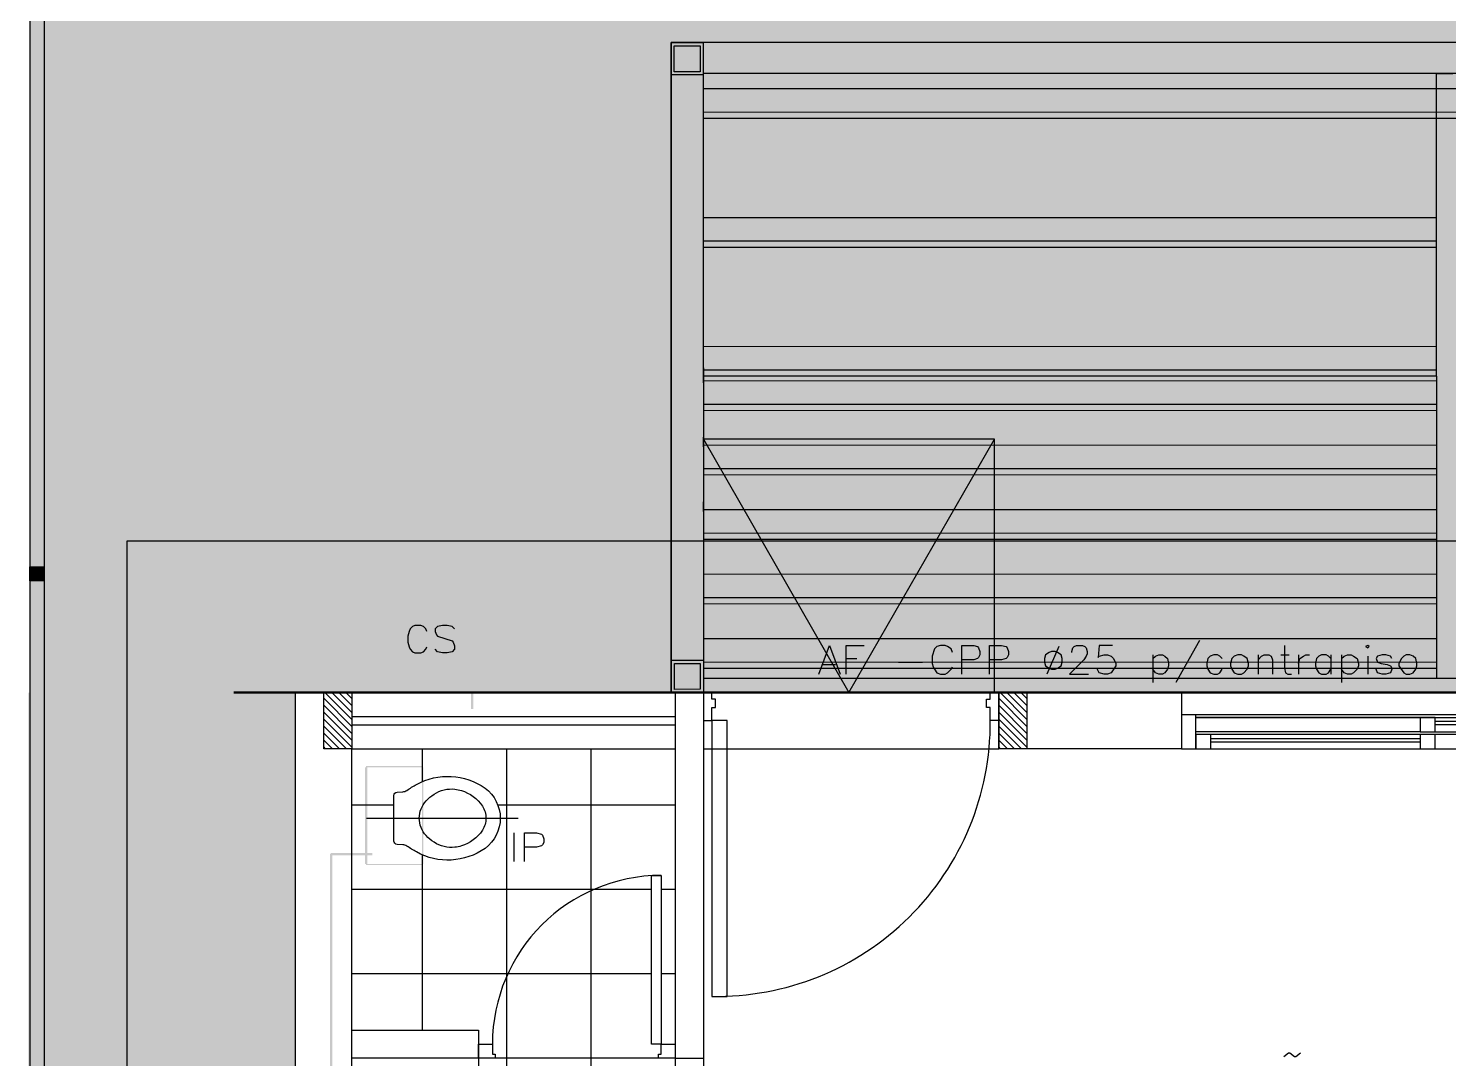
# Model space of a CAD drawing. Header units: metres. Extents: x -22 to 82, y -7 to 32.
# Drawn here: x -19.19 to -14.15, y 19.2 to 22.86 of the extents above; entities that cross this region are included whole.
import ezdxf

# ---------------------------------------------------------------- set-up
doc = ezdxf.new("R2010")
doc.units = ezdxf.units.M
doc.header["$LTSCALE"] = 2
doc.header["$MEASUREMENT"] = 0
doc.linetypes.add('CONTINU', pattern=[0])
for name, color, linetype in [('PDF2_-FADE-IS-AF', 160, 'CONTINUOUS'), ('PDF2_-FADE-IS-AFMONT', 160, 'CONTINUOUS'), ('PDF2_-FADE-IS-TXT', 7, 'CONTINUOUS'), ('ZHATCH_VEREDA', 254, 'CONTINUOUS'), ('ZSILUETAEDIFICIO', 253, 'CONTINUOUS')]:
    doc.layers.add(name, color=color, linetype=linetype)

msp = doc.modelspace()

# ---------------------------------------------------------------- hatches: boundary and pattern name
at = {"layer": 'PDF2_-FADE-IS-AF'}
for points in [[(-17.6204, 20.4415), (-17.6119, 20.4415), (-17.6119, 20.6707), (-17.6204, 20.6707)], [(-17.9721, 19.9217), (-17.9721, 19.9302), (-18.12, 19.9302), (-18.12, 19.9217)]]:
    msp.add_hatch(color=256, dxfattribs=at).paths.add_polyline_path(points)
h = msp.add_hatch(color=256, dxfattribs=at)
h.paths.add_polyline_path([(-17.994, 19.8908), (-17.9982, 19.8908), (-17.9982, 20.2346), (-17.994, 20.2346), (-17.994, 20.2389), (-17.7945, 20.2389), (-17.7945, 20.2346), (-17.9897, 20.2346), (-17.9897, 19.8908), (-17.7945, 19.8908), (-17.7945, 19.8866), (-17.994, 19.8866)])
h.paths.add_polyline_path([(-17.7945, 19.8908), (-17.7945, 20.2346), (-17.7902, 20.2346), (-17.7902, 19.8908)])
at = {"layer": 'PDF2_-FADE-IS-AFMONT'}
for points in [[(-18.5106, 3.0747), (-18.5022, 3.0747), (-18.4555, 20.5), (-18.464, 20.5)], [(-18.1135, 16.7189), (-18.1135, 19.9258), (-18.122, 19.9258), (-18.122, 16.7189)]]:
    msp.add_hatch(color=256, dxfattribs=at).paths.add_polyline_path(points)
at = {"layer": 'ZHATCH_VEREDA'}
h = msp.add_hatch(color=256, dxfattribs=at)
h.dxf.hatch_style = 1
h.paths.add_polyline_path([(-5.4926, 30.05), (-19.1888, 30.05), (-19.1888, 20.4971), (-18.2446, 20.5), (-10.8444, 20.4986), (-10.8446, 19.35), (-7.9944, 19.35), (-7.9944, 20.5), (10.2054, 20.5001), (10.2053, 24.6), (10.1058, 24.6), (10.1058, 24.5), (10.1053, 24.5), (10.1053, 22.9107), (7.7055, 22.9107), (7.7053, 24.5), (7.7053, 24.5), (7.7053, 24.6), (2.9058, 24.6), (2.9058, 24.4995), (2.9058, 24.5), (2.9054, 22.903), (0.4911, 22.9106), (0.5054, 24.6), (-4.8806, 24.6), (-5.4926, 24.6)])
h = msp.add_hatch(color=256, dxfattribs=at)
h.dxf.hatch_style = 1
h.paths.add_polyline_path([(-19.1943, 20.5), (-18.2446, 20.5), (-18.2446, -1.5), (-19.1943, -1.5)])
at = {"layer": 'ZSILUETAEDIFICIO'}
h = msp.add_hatch(color=256, dxfattribs=at)
h.dxf.hatch_style = 1
h.paths.add_polyline_path([(-19.1388, 20.9472), (-19.1888, 20.9472), (-19.1888, 20.8972), (-19.1388, 20.8972)])
at = {"layer": 'ZSILUETAEDIFICIO', "ltscale": 0.5, "extrusion": (5.00509e-09, 7.27634e-13, 1)}
h = msp.add_hatch(color=256, dxfattribs=at)
h.dxf.hatch_style = 1
h.paths.add_polyline_path([(-16.7947, 20.6146), (-16.9092, 20.6146), (-16.9092, 20.5), (-16.7946, 20.5)])
h.paths.add_polyline_path([(-16.8061, 20.6031), (-16.8061, 20.5115), (-16.8978, 20.5114), (-16.8978, 20.6031)], flags=16)
at = {"layer": 'ZSILUETAEDIFICIO'}
h = msp.add_hatch(dxfattribs=at)
h.set_pattern_fill('ANSI31', color=256, scale=0.14, angle=90)
h.set_pattern_definition([(135, (-13.149241, 121.854648), (-0.0123743687, -0.0123743687), [])])
h.paths.add_polyline_path([(-18.0444, 20.5), (-18.1444, 20.5), (-18.1444, 20.3), (-18.0444, 20.3)])
h = msp.add_hatch(dxfattribs=at)
h.set_pattern_fill('ANSI31', color=256, scale=0.14, angle=90)
h.set_pattern_definition([(135, (-10.749241, 121.854648), (-0.0123743687, -0.0123743687), [])])
h.paths.add_polyline_path([(-15.6444, 20.5), (-15.7444, 20.5), (-15.7444, 20.3), (-15.6444, 20.3)])

# ---------------------------------------------------------------- linework, layer by layer
at = {"layer": 'PDF2_-FADE-IS-AFMONT', "const_width": 0.00849, "elevation": 0}
msp.add_lwpolyline([(14.5344, 9.3109), (14.5344, 4.3053), (31.2491, 4.3053), (31.2406, 20.5), (-18.4644, 20.5)], dxfattribs=at)
at = {"layer": 'PDF2_-FADE-IS-TXT'}
for points in [[(-17.7775, 20.7174), (-17.7817, 20.7259), (-17.7902, 20.7344), (-17.7987, 20.7386), (-17.8199, 20.7386), (-17.8284, 20.7344), (-17.8369, 20.7259), (-17.8411, 20.7174), (-17.8454, 20.7004), (-17.8454, 20.6792), (-17.8411, 20.6622), (-17.8369, 20.6537), (-17.8284, 20.6452), (-17.8199, 20.641), (-17.7987, 20.641), (-17.7902, 20.6452), (-17.7817, 20.6537), (-17.7775, 20.6622)], [(-17.6798, 20.7259), (-17.6883, 20.7344), (-17.7053, 20.7386), (-17.7223, 20.7386), (-17.7393, 20.7344), (-17.7478, 20.7259), (-17.7478, 20.7174), (-17.7435, 20.7047), (-17.7393, 20.7004), (-17.6883, 20.6834), (-17.6841, 20.6792), (-17.6798, 20.6665), (-17.6798, 20.6537), (-17.6883, 20.6452), (-17.7053, 20.641), (-17.7223, 20.641), (-17.7393, 20.6452), (-17.7478, 20.6537)], [(-16.3847, 20.5656), (-16.3465, 20.6675), (-16.3083, 20.5656)], [(-16.2871, 20.5656), (-16.2871, 20.6675), (-16.2234, 20.6675)], [(-15.9092, 20.642), (-15.9135, 20.6548), (-15.9262, 20.6633), (-15.9347, 20.6675), (-15.9517, 20.6675), (-15.9644, 20.6633), (-15.9729, 20.6548), (-15.9814, 20.6293), (-15.9814, 20.6038), (-15.9772, 20.5911), (-15.9729, 20.5826), (-15.9644, 20.5699), (-15.9517, 20.5656), (-15.9347, 20.5656), (-15.9262, 20.5699), (-15.9135, 20.5826), (-15.9092, 20.5911)], [(-15.8753, 20.5656), (-15.8753, 20.6675), (-15.8328, 20.6675), (-15.8201, 20.6633), (-15.8159, 20.659), (-15.8116, 20.6463), (-15.8116, 20.6336), (-15.8159, 20.6251), (-15.8201, 20.6208), (-15.8328, 20.6166), (-15.8753, 20.6166)], [(-15.7777, 20.5656), (-15.7777, 20.6675), (-15.7352, 20.6675), (-15.7182, 20.6633), (-15.714, 20.659), (-15.7097, 20.6463), (-15.7097, 20.6336), (-15.714, 20.6251), (-15.7182, 20.6208), (-15.7352, 20.6166), (-15.7777, 20.6166)], [(-15.5314, 20.6633), (-15.5739, 20.5656)], [(-15.4847, 20.642), (-15.4847, 20.6463), (-15.4805, 20.659), (-15.4763, 20.6633), (-15.4678, 20.6675), (-15.4465, 20.6675), (-15.4381, 20.6633), (-15.4338, 20.659), (-15.4296, 20.6463), (-15.4296, 20.6378), (-15.4338, 20.6293), (-15.4423, 20.6166), (-15.4932, 20.5656), (-15.4253, 20.5656)], [(-15.3404, 20.6675), (-15.3871, 20.6675), (-15.3914, 20.6251), (-15.3871, 20.6293), (-15.3701, 20.6336), (-15.3574, 20.6336), (-15.3447, 20.6293), (-15.3362, 20.6208), (-15.3277, 20.6038), (-15.3277, 20.5953), (-15.3447, 20.5699), (-15.3574, 20.5656), (-15.3701, 20.5656), (-15.3871, 20.5699), (-15.3956, 20.5869)], [(-15.0305, 20.6845), (-15.1154, 20.5359)], [(-14.7291, 20.6675), (-14.7291, 20.5869), (-14.7249, 20.5699), (-14.7164, 20.5656), (-14.7037, 20.5656)], [(-16.2871, 20.6208), (-16.2488, 20.6208)], [(-16.1003, 20.6081), (-16.0154, 20.6081)], [(-15.1961, 20.6336), (-15.1961, 20.5359)], [(-15.1961, 20.6208), (-15.1876, 20.6293), (-15.1749, 20.6336), (-15.1621, 20.6336), (-15.1536, 20.6293), (-15.1451, 20.6208), (-15.1409, 20.6038), (-15.1409, 20.5953), (-15.1451, 20.5826), (-15.1536, 20.5699), (-15.1621, 20.5656), (-15.1749, 20.5656), (-15.1876, 20.5699), (-15.1961, 20.5826)], [(-14.9499, 20.6208), (-14.9584, 20.6293), (-14.9669, 20.6336), (-14.9796, 20.6336), (-14.9923, 20.6293), (-15.0008, 20.6208), (-15.0051, 20.6038), (-15.0051, 20.5953), (-15.0008, 20.5826), (-14.9923, 20.5699), (-14.9796, 20.5656), (-14.9669, 20.5656), (-14.9584, 20.5699), (-14.9499, 20.5826)], [(-14.8225, 20.6336), (-14.8225, 20.5656)], [(-14.8225, 20.6166), (-14.8098, 20.6293), (-14.8013, 20.6336), (-14.7843, 20.6336), (-14.7758, 20.6293), (-14.7716, 20.6166), (-14.7716, 20.5656)], [(-14.7419, 20.6336), (-14.7122, 20.6336)], [(-14.6782, 20.6336), (-14.6782, 20.5656)], [(-14.6782, 20.6038), (-14.674, 20.6208), (-14.6612, 20.6293), (-14.6527, 20.6336), (-14.64, 20.6336)], [(-14.5636, 20.6208), (-14.5721, 20.6293), (-14.5806, 20.6336), (-14.5975, 20.6336), (-14.606, 20.6293), (-14.6145, 20.6208), (-14.6188, 20.6038), (-14.6188, 20.5953), (-14.6145, 20.5826), (-14.606, 20.5699), (-14.5975, 20.5656), (-14.5806, 20.5656), (-14.5721, 20.5699), (-14.5636, 20.5826)], [(-14.5636, 20.6336), (-14.5636, 20.5656)], [(-14.5254, 20.6336), (-14.5254, 20.5359)], [(-14.5254, 20.6208), (-14.5169, 20.6293), (-14.5042, 20.6336), (-14.4914, 20.6336), (-14.4829, 20.6293), (-14.4702, 20.6208), (-14.4659, 20.6038), (-14.4659, 20.5953), (-14.4702, 20.5826), (-14.4829, 20.5699), (-14.4914, 20.5656), (-14.5042, 20.5656), (-14.5169, 20.5699), (-14.5254, 20.5826)], [(-14.432, 20.6293), (-14.432, 20.5656)], [(-14.3471, 20.6208), (-14.3513, 20.6293), (-14.3683, 20.6336), (-14.381, 20.6336), (-14.398, 20.6293), (-14.4023, 20.6208), (-14.398, 20.6081), (-14.3853, 20.6038), (-14.3641, 20.5996), (-14.3513, 20.5953), (-14.3471, 20.5869), (-14.3471, 20.5826), (-14.3513, 20.5699), (-14.3683, 20.5656), (-14.381, 20.5656), (-14.398, 20.5699), (-14.4023, 20.5826)], [(-16.372, 20.5996), (-16.3253, 20.5996)], [(-17.4684, 20.0014), (-17.4684, 19.8995)], [(-17.4301, 19.8995), (-17.4301, 20.0014), (-17.3877, 20.0014), (-17.3707, 19.9971), (-17.3665, 19.9929), (-17.3622, 19.9801), (-17.3622, 19.9674), (-17.3665, 19.9589), (-17.3707, 19.9547), (-17.3877, 19.9504), (-17.4301, 19.9504)], [(-14.731, 19.2064), (-14.714, 19.2192), (-14.7097, 19.2192), (-14.6927, 19.2064), (-14.6885, 19.2064), (-14.6715, 19.2192)]]:
    msp.add_lwpolyline(points, dxfattribs=at)
for points in [[(-14.4405, 20.6633), (-14.432, 20.659), (-14.4277, 20.6633), (-14.432, 20.6675)], [(-15.5569, 20.6463), (-15.5654, 20.642), (-15.5781, 20.6336), (-15.5824, 20.6208), (-15.5824, 20.6081), (-15.5781, 20.5953), (-15.5654, 20.5869), (-15.5569, 20.5826), (-15.5442, 20.5826), (-15.5357, 20.5869), (-15.523, 20.5953), (-15.5187, 20.6081), (-15.5187, 20.6208), (-15.523, 20.6336), (-15.5357, 20.642), (-15.5442, 20.6463)], [(-14.8947, 20.6336), (-14.9074, 20.6293), (-14.9159, 20.6208), (-14.9202, 20.6038), (-14.9202, 20.5953), (-14.9159, 20.5826), (-14.9074, 20.5699), (-14.8947, 20.5656), (-14.882, 20.5656), (-14.8735, 20.5699), (-14.8607, 20.5826), (-14.8565, 20.5953), (-14.8565, 20.6038), (-14.8607, 20.6208), (-14.8735, 20.6293), (-14.882, 20.6336)], [(-14.2961, 20.6336), (-14.3046, 20.6293), (-14.3131, 20.6208), (-14.3216, 20.6038), (-14.3216, 20.5953), (-14.3046, 20.5699), (-14.2961, 20.5656), (-14.2834, 20.5656), (-14.2707, 20.5699), (-14.2622, 20.5826), (-14.2579, 20.5953), (-14.2579, 20.6038), (-14.2622, 20.6208), (-14.2707, 20.6293), (-14.2834, 20.6336)]]:
    msp.add_lwpolyline(points, close=True, dxfattribs=at)
at = {"layer": 'ZSILUETAEDIFICIO'}
for p, q in [((-19.1888, 23.8972, 0), (-19.1888, 20.9472, 0)), ((-19.1388, 23.8972, 0), (-19.1388, 20.9472, 0)), ((-16.7946, 21.4006, 0), (-16.2769, 20.5003, 0)), ((-15.7592, 21.4006, 0), (-16.7946, 21.4006, 0)), ((-16.7946, 21.4006, 0), (-16.7946, 20.5, 0)), ((-16.2769, 20.5003, 0), (-15.7592, 21.4006, 0)), ((-15.7592, 20.5006, 0), (-15.7592, 21.4006, 0)), ((31.2057, 21.0379), (-18.8448, 21.0379)), ((-18.8448, 21.0379), (-18.8445, 12.8005)), ((-19.1888, 20.8972, 0), (-19.1888, 20.9472, 0)), ((-19.1888, 20.9472, 0), (-19.1388, 20.9472, 0)), ((-19.1388, 20.9472, 0), (-19.1388, 20.8972, 0)), ((-19.1888, 20.8972, 0), (-19.1888, 17.9472, 0)), ((-19.1388, 20.8972, 0), (-19.1888, 20.8972, 0)), ((-19.1388, 20.8972, 0), (-19.1388, 17.9472, 0)), ((-18.2446, 20.5), (-18.0946, 20.5)), ((-18.2446, 16.2, 0), (-18.2446, 20.5, 0)), ((-18.0946, 20.5, 0), (-16.7946, 20.5, 0)), ((-16.8946, 20.5, 0), (-16.8946, 19.2)), ((-15.0587, 20.5, 0), (-16.8087, 20.5, 0)), ((-16.7946, 20.5, 0), (-15.7592, 20.5006, 0)), ((-16.7946, 20.5, 0), (-16.7946, 19.2)), ((-16.7946, 20.5, 0), (-15.7446, 20.5, 0)), ((-15.7446, 20.5, 0), (-15.7446, 20.3, 0)), ((-15.7446, 20.3, 0), (-15.7446, 20.5, 0)), ((-15.7446, 20.5, 0), (-15.0946, 20.5, 0)), ((-15.0946, 20.5, 0), (-13.3446, 20.5, 0)), ((-15.0946, 20.5, 0), (-15.0946, 20.3, 0)), ((-13.2087, 20.5, 0), (-14.9587, 20.5, 0)), ((-13.395, 20.4207, 0), (-15.0438, 20.4207, 0)), ((-15.0438, 20.4111, 0), (-14.1929, 20.4111, 0)), ((-14.246, 20.3608, 0), (-15.0438, 20.3608, 0)), ((-14.1929, 20.3979, 0), (-13.395, 20.3979, 0)), ((-14.1929, 20.3859, 0), (-13.395, 20.3859, 0)), ((-13.4479, 20.3503, 0), (-14.1929, 20.3503, 0)), ((-18.0446, 16.7999, 0), (-18.0446, 20.3, 0)), ((-18.0446, 20.3, 0), (-16.8946, 20.3, 0)), ((-17.7946, 20.3, 0), (-17.7946, 20.1832, 0)), ((-17.4946, 20.3, 0), (-17.4946, 16.7999, 0)), ((-17.1946, 20.3, 0), (-17.1946, 16.7999, 0)), ((-16.7946, 20.3, 0), (-15.7446, 20.3, 0)), ((-15.0946, 20.3, 0), (-15.7446, 20.3, 0)), ((-14.9909, 20.3371, 0), (-14.246, 20.3371, 0)), ((-14.9909, 20.3251, 0), (-14.246, 20.3251, 0)), ((-17.8946, 20.1, 0), (-18.0446, 20.1, 0)), ((-16.8946, 20.1, 0), (-17.5251, 20.1, 0)), ((-17.9927, 20.0533, 0), (-17.4525, 20.0533, 0)), ((-17.7946, 19.9235, 0), (-17.7946, 19.3, 0)), ((-16.9796, 19.8, 0), (-18.0446, 19.8, 0)), ((-16.8946, 19.8, 0), (-16.9446, 19.8, 0)), ((-16.9796, 19.5, 0), (-18.0446, 19.5, 0)), ((-16.8946, 19.5, 0), (-16.9446, 19.5, 0)), ((-18.0446, 19.3, 0), (-17.5946, 19.3, 0)), ((-17.5946, 19.3, 0), (-17.5946, 19.2, 0)), ((-17.5946, 19.25, 0), (-17.5446, 19.25, 0)), ((-17.5946, 19.2, 0), (-17.5946, 19.25, 0)), ((-17.5446, 19.25, 0), (-17.5446, 19.215, 0)), ((-16.9446, 19.215, 0), (-16.9446, 19.25, 0)), ((-16.9446, 19.25, 0), (-16.8946, 19.25, 0)), ((-16.8946, 19.25, 0), (-16.8946, 19.2, 0)), ((-16.8946, 19.2, 0), (-18.0446, 19.2, 0)), ((-17.5946, 19.2, 0), (-18.0446, 19.2, 0)), ((-17.5946, 19.2), (-17.5946, 18, 0)), ((-17.5346, 19.2, 0), (-17.5946, 19.2, 0)), ((-17.5446, 19.215, 0), (-17.5346, 19.215, 0)), ((-17.5346, 19.215, 0), (-17.5346, 19.2, 0)), ((-16.9546, 19.2, 0), (-16.9546, 19.215, 0)), ((-16.9546, 19.215, 0), (-16.9446, 19.215, 0)), ((-16.8946, 19.2, 0), (-16.9546, 19.2, 0)), ((-16.8946, 19.2, 0), (-16.7946, 19.2, 0)), ((-16.8946, 19.2, 0), (-16.8946, 18, 0)), ((-16.7946, 19.2, 0), (-16.7946, 18, 0))]:
    msp.add_line(p, q, dxfattribs=at)
at = {"layer": 'ZSILUETAEDIFICIO', "ltscale": 0.5}
for p, q in [((-11.5235, 22.8105, 0), (-16.9095, 22.8099, 0)), ((-16.9093, 20.5, 0), (-16.9095, 22.8099, 0)), ((-16.9095, 22.8099, 0), (-16.7949, 22.8099, 0)), ((-16.9095, 22.8099, 0), (-16.9093, 20.5, 0)), ((-16.7949, 22.8099, 0), (-16.7947, 20.5, 0)), ((-11.5235, 22.7005, 0), (-16.7949, 22.6999, 0)), ((-16.7949, 22.6999, 0), (-16.7947, 20.5, 0)), ((-14.187, 20.5503, 0), (-14.1879, 22.7002, 0)), ((-14.1879, 22.7002, 0), (-14.1306, 22.7002, 0)), ((-16.7943, 22.5634), (-11.5229, 22.5639)), ((-11.5229, 22.541), (-16.7943, 22.5404)), ((-16.7943, 22.105, 0), (-14.1872, 22.1053, 0)), ((-14.1872, 22.0823), (-16.7943, 22.082)), ((-16.7939, 21.6469, 0), (-14.1872, 21.6472, 0)), ((-14.1872, 21.6242), (-16.7939, 21.624)), ((-16.7952, 21.5248, 0), (-14.1871, 21.5251, 0)), ((-14.1871, 21.5022), (-16.7952, 21.5019)), ((-16.7948, 21.296, 0), (-14.1871, 21.2963, 0)), ((-14.1871, 21.2734), (-16.7948, 21.2731)), ((-16.7948, 21.0668, 0), (-14.1871, 21.0671, 0)), ((-14.1871, 21.0442), (-16.7948, 21.0439)), ((-16.7947, 20.8376, 0), (-14.1871, 20.8379, 0)), ((-14.1871, 20.815), (-16.7947, 20.8147)), ((-16.7947, 20.6084, 0), (-14.187, 20.6087, 0)), ((-14.187, 20.5858), (-16.7947, 20.5855)), ((-14.187, 20.5503), (-16.7947, 20.55)), ((-11.5232, 20.5506), (-14.187, 20.5503)), ((-16.9093, 20.5, 0), (-11.5232, 20.5006, 0)), ((-16.7947, 20.5, 0), (-16.9093, 20.5, 0)), ((-16.7947, 20.55), (-16.7947, 20.5)), ((-16.7947, 20.5, 0), (-11.5232, 20.5006, 0)), ((-16.7947, 20.5), (-11.5232, 20.5006)), ((-14.1297, 20.5003, 0), (-14.187, 20.5003, 0)), ((-14.187, 20.5003, 0), (-14.187, 20.5003, 0))]:
    msp.add_line(p, q, dxfattribs=at)
at = {"layer": 'ZSILUETAEDIFICIO', "ltscale": 0.5, "extrusion": (5.01778e-09, -1.1166e-07, 1)}
for p, q in [((-16.9095, 22.8099, 0), (-16.795, 22.8099, 0)), ((-16.9095, 22.6953, 0), (-16.9095, 22.8099, 0)), ((-16.8981, 22.7985, 0), (-16.8064, 22.7985, 0)), ((-16.8981, 22.7068, 0), (-16.8981, 22.7985, 0)), ((-16.8064, 22.7985, 0), (-16.8064, 22.7068, 0)), ((-16.795, 22.8099, 0), (-16.7949, 22.6953, 0)), ((-16.7949, 22.6953, 0), (-16.9095, 22.6953, 0)), ((-16.8064, 22.7068, 0), (-16.8981, 22.7068, 0)), ((-16.9092, 20.5, 0), (-16.9092, 20.6146, 0)), ((-16.9092, 20.6146, 0), (-16.7947, 20.6146, 0)), ((-16.8978, 20.5114, 0), (-16.8978, 20.6031, 0)), ((-16.8978, 20.6031, 0), (-16.8061, 20.6031, 0)), ((-16.8061, 20.6031, 0), (-16.8061, 20.5115, 0)), ((-16.7947, 20.6146, 0), (-16.7946, 20.5, 0)), ((-16.7946, 20.5, 0), (-16.9092, 20.5, 0)), ((-16.8061, 20.5115, 0), (-16.8978, 20.5114, 0))]:
    msp.add_line(p, q, dxfattribs=at)
at = {"layer": 'ZSILUETAEDIFICIO', "color": 252, "linetype": 'CONTINU', "ltscale": 0.5}
for p, q in [((-16.7949, 22.7827, 0), (-16.7949, 22.7483, 0)), ((-11.5229, 22.6464), (-16.7944, 22.6458)), ((-16.7949, 22.5535, 0), (-16.7949, 22.5191, 0)), ((-16.7949, 22.3243, 0), (-16.7949, 22.2899, 0)), ((-14.1872, 22.1877), (-16.7943, 22.1874)), ((-16.7949, 22.0951, 0), (-16.7949, 22.0607, 0)), ((-16.7948, 21.8659, 0), (-16.7948, 21.8315, 0)), ((-14.1872, 21.7296), (-16.7939, 21.7293)), ((-16.7948, 21.6367, 0), (-16.7948, 21.6023, 0)), ((-14.1872, 21.6075), (-16.7952, 21.6072)), ((-16.7948, 21.4075, 0), (-16.7948, 21.3731, 0)), ((-14.1871, 21.3787), (-16.7948, 21.3784)), ((-16.7948, 21.1783, 0), (-16.7948, 21.1439, 0)), ((-14.1871, 21.1495), (-16.7948, 21.1492)), ((-16.7947, 20.9491, 0), (-16.7947, 20.9147, 0)), ((-14.1871, 20.9203), (-16.7947, 20.92)), ((-16.7947, 20.7199, 0), (-16.7947, 20.6855, 0)), ((-14.187, 20.6911), (-16.7947, 20.6909))]:
    msp.add_line(p, q, dxfattribs=at)
at = {"layer": 'ZSILUETAEDIFICIO', "ltscale": 0.35}
for p, q in [((-18.0446, 20.415, 0), (-16.8946, 20.415, 0)), ((-18.0446, 20.385, 0), (-16.8946, 20.385, 0))]:
    msp.add_line(p, q, dxfattribs=at)
at = {"layer": 'ZSILUETAEDIFICIO', "linetype": 'Continuous'}
for p, q in [((-14.246, 20.4111, 0), (-15.0438, 20.4111, 0)), ((-14.1929, 20.4111, 0), (-13.395, 20.4111, 0)), ((-14.246, 20.3503, 0), (-14.9909, 20.3503, 0)), ((-14.1929, 20.3608, 0), (-13.395, 20.3608, 0)), ((-14.9909, 20.3, 0), (-14.246, 20.3, 0)), ((-14.1929, 20.3, 0), (-13.4479, 20.3, 0))]:
    msp.add_line(p, q, dxfattribs=at)
at = {"layer": 'ZSILUETAEDIFICIO', "extrusion": (0, 0, -1)}
for p, q in [((-16.9796, 19.25, 0), (-16.9796, 19.85, 0)), ((-16.9796, 19.85, 0), (-16.9446, 19.85, 0)), ((-16.9446, 19.85, 0), (-16.9446, 19.25, 0)), ((-16.9446, 19.25, 0), (-16.9796, 19.25, 0))]:
    msp.add_line(p, q, dxfattribs=at)
at = {"layer": 'ZSILUETAEDIFICIO'}
for points in [[(-18.1444, 20.5), (-18.0444, 20.5), (-18.0444, 20.3), (-18.1444, 20.3)], [(-15.7444, 20.5), (-15.6444, 20.5), (-15.6444, 20.3), (-15.7444, 20.3)]]:
    msp.add_lwpolyline(points, close=True, dxfattribs=at)
at = {"layer": 'ZSILUETAEDIFICIO', "linetype": 'Continuous', "elevation": 0}
for points in [[(-16.7946, 20.5), (-16.7946, 20.4002), (-16.7647, 20.4002), (-16.7647, 20.4466), (-16.7517, 20.4466), (-16.7517, 20.4765), (-16.7647, 20.4765), (-16.7647, 20.5)], [(-15.7446, 20.5), (-15.7446, 20.4002), (-15.7746, 20.4002), (-15.7746, 20.4466), (-15.7876, 20.4466), (-15.7876, 20.4765), (-15.7746, 20.4765), (-15.7746, 20.5)], [(-16.7097, 20.4002), (-16.7647, 20.4002), (-16.7647, 19.4202), (-16.7097, 19.4202)], [(-15.0946, 20.3), (-15.0438, 20.3), (-15.0438, 20.4207), (-15.0946, 20.4207)], [(-14.246, 20.3608), (-14.1929, 20.3608), (-14.1929, 20.4111), (-14.246, 20.4111)], [(-15.0438, 20.3), (-14.9909, 20.3), (-14.9909, 20.3503), (-15.0438, 20.3503)], [(-14.246, 20.3), (-14.1929, 20.3), (-14.1929, 20.3503), (-14.246, 20.3503)]]:
    msp.add_lwpolyline(points, close=True, dxfattribs=at)
at = {"layer": 'ZSILUETAEDIFICIO', "elevation": 0}
msp.add_lwpolyline([(-17.5165, 20.0533, -0.235147), (-17.5705, 19.9462, -0.287056), (-17.8146, 19.9333, -0.025167), (-17.8487, 19.9543, 0.139219), (-17.8632, 19.9593), (-17.8838, 19.9603, -0.386946), (-17.8946, 19.9722), (-17.8946, 20.0533), (-17.8946, 20.1344, -0.386946), (-17.8838, 20.1463), (-17.8632, 20.1474, 0.139219), (-17.8487, 20.1523, -0.025167), (-17.8146, 20.1733, -0.287056), (-17.5705, 20.1604, -0.235147)], format="xyb", close=True, dxfattribs=at)
msp.add_lwpolyline([(-17.5677, 20.0536, -0.137718), (-17.5801, 20.0103, -0.171254), (-17.6546, 19.9548, -0.032215), (-17.6782, 19.9501, -0.179192), (-17.752, 19.9679, -0.061586), (-17.7803, 19.9919, -0.190492), (-17.8046, 20.0533, -0.190492), (-17.7803, 20.1147, -0.061586), (-17.752, 20.1387, -0.179192), (-17.6782, 20.1566, -0.032215), (-17.6546, 20.1518, -0.171254), (-17.5801, 20.0964, -0.137718), (-17.5677, 20.053)], format="xyb", dxfattribs=at)
at = {"layer": 'ZSILUETAEDIFICIO', "ltscale": 3}
msp.add_arc((-16.7477, 20.3932, 0), 0.9731, 268.9991, 0.4133, dxfattribs=at)
at = {"layer": 'ZSILUETAEDIFICIO'}
msp.add_arc((-16.9446, 19.25, 0), 0.6, 90, 180, dxfattribs=at)

doc.saveas('drawing.dxf')
